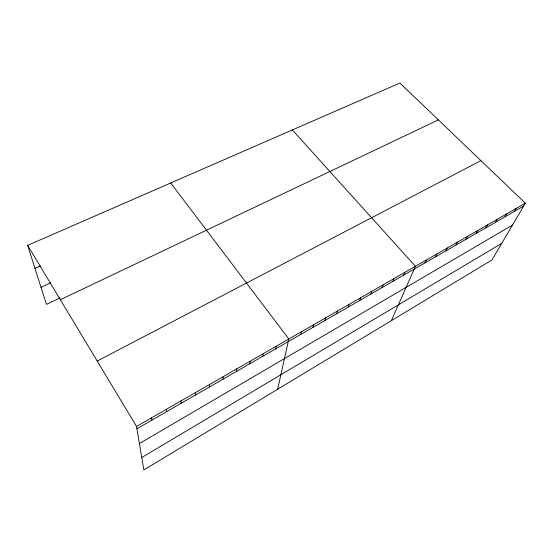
<?xml version="1.0" encoding="UTF-8"?>
<svg xmlns="http://www.w3.org/2000/svg" width="553" height="553" viewBox="0 0 553 553"><rect width="100%" height="100%" fill="white"/><g stroke="black" fill="none" stroke-linecap="round" stroke-linejoin="round"><path stroke-width="0.83" d="M195.347 395.105L195.354 392.665M209.317 387.059L209.414 384.591M223.039 379.158L223.225 376.655M236.532 371.388L236.802 368.865M249.79 363.756L250.143 361.206M262.82 356.25L263.256 353.671M275.643 348.874L276.147 346.268M277.668 389.236L288.825 338.989L170.732 182.974M300.638 334.482L301.295 331.835M312.832 327.459L313.551 324.791M324.825 320.553L325.613 317.864M336.625 313.758L337.475 311.056M348.238 307.074L349.15 304.35M359.664 300.493L360.639 297.756M370.918 294.016L371.948 291.258M381.992 287.643L383.077 284.871M392.893 281.366L394.033 278.581M403.628 275.187L404.824 272.387M391.372 320.643L415.441 266.283L292.337 129.948M424.918 262.924L426.218 260.097M435.481 256.848L436.822 254.007M445.877 250.862L447.266 248.014M456.114 244.965L457.552 242.103M466.193 239.159L467.679 236.29M476.126 233.442L477.654 230.566M485.914 227.808L487.476 224.919M495.55 222.258L497.154 219.361M505.048 216.79L506.693 213.887M514.408 211.405L516.087 208.488M525.35 203.172L491.935 259.986L143.842 469.953L136.529 426.446L27.65 245.359L399.895 83.047L525.35 203.172L136.529 426.446M141.755 457.511L501.702 243.382M139.404 443.554L512.451 225.099M136.916 428.741L523.636 206.089M97.204 361.033L480.923 160.633M60.298 297.811L46.445 304.385L27.65 245.359M60.339 299.726L438.377 119.89M41.005 287.304L50.814 282.763M34.97 268.336L40.473 265.855M151.64 417.764L151.923 420.1M166.474 409.248L166.653 411.619M181.045 400.884L181.128 403.289"/></g></svg>
